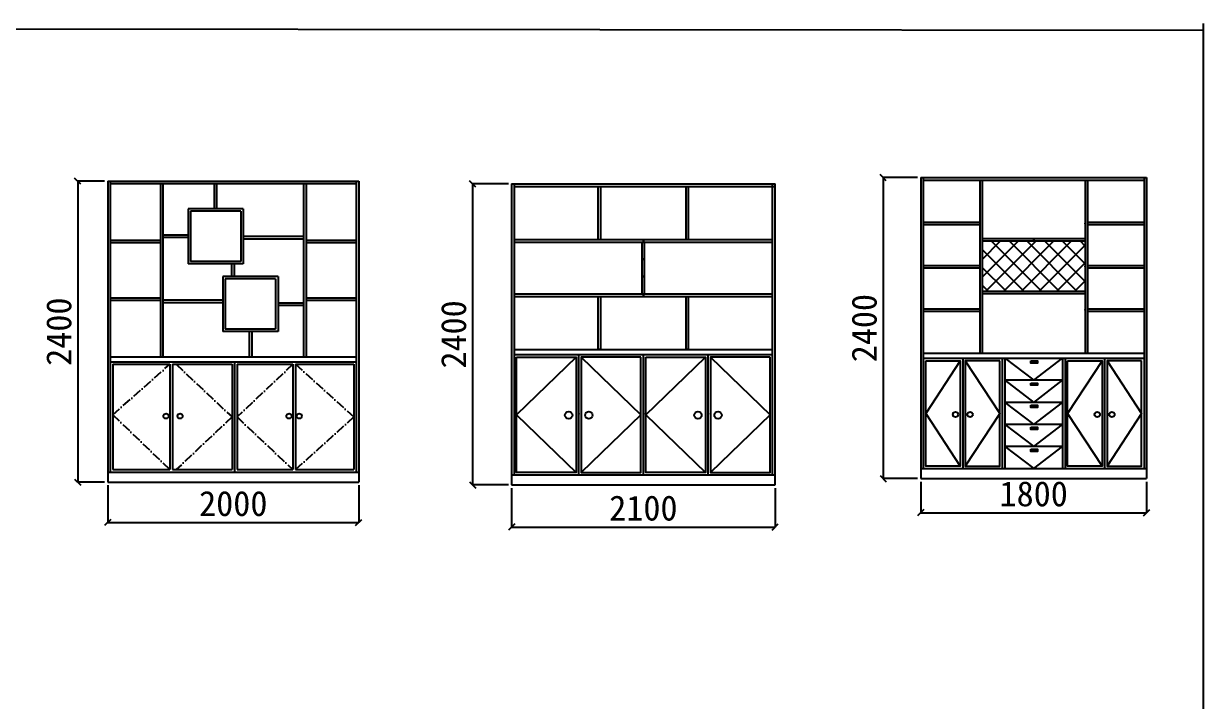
# Model space of a CAD drawing. Header units: millimetres. Extents: x 204800 to 233555, y -2285 to 8522.
# Drawn here: x 224154 to 233555, y 3118 to 8522 of the extents above; entities that cross this region are included whole.
import ezdxf

# ---------------------------------------------------------------- set-up
doc = ezdxf.new("R2010")
doc.units = ezdxf.units.MM
doc.linetypes.add('ACAD_ISO10W100', pattern=[18.5, 12, -3, 0.5, -3])
doc.layers.add('012', color=4, linetype='Continuous')
doc.layers.add('DIM【标注】', color=66, linetype='Continuous')
doc.styles.add('ROMANS', font='romans.shx', dxfattribs={"bigfont": 'hztxt'})
doc.styles.add('宋体', font='SimSun.ttf', dxfattribs={"height": 200})
doc.dimstyles.new('模型空间1：40', dxfattribs={"dimscale": 50, "dimtxt": 1.4, "dimasz": 1, "dimexe": 0, "dimexo": 0.5, "dimgap": 1, "dimtad": 1, "dimdec": 0, "dimrnd": 5, "dimzin": 0, "dimdsep": 46, "dimtxsty": 'ROMANS', "dimblk": 'ARCHTICK', "dimcen": 0.09, "dimclrd": 1, "dimclre": 1, "dimclrt": 2, "dimadec": 0, "dimazin": 0, "dimtfac": 1, "dimtdec": 0, "dimtix": 1, "dimtmove": 2, "dimatfit": 3, "dimldrblk": 'ZHL-SOFT_JT', "dimfxl": 2, "dimfxlon": 1, "dimtolj": 1, "dimtzin": 0, "dimarcsym": 0})

# ---------------------------------------------------------------- blocks, each defined once
blk = doc.blocks.new('_OBLIQUE')
at = {"color": 0, "linetype": 'ByBlock'}
blk.add_line((-0.5, -0.5), (0.5, 0.5), dxfattribs=at)
blk = doc.blocks.new('*D50')
at = {"layer": 'DEFPOINTS', "color": 0, "ltscale": 6, "transparency": 16777216}
for p in [(224825, 4866), (226825, 4866), (226825, 4544.7)]:
    blk.add_point(p, dxfattribs=at)
at = {"layer": 'DIM【标注】', "color": 251, "lineweight": -2, "ltscale": 6, "transparency": 16777216}
for p, q in [((224825, 4841), (224825, 4544.7)), ((226825, 4841), (226825, 4544.7)), ((224825, 4544.7), (226825, 4544.7))]:
    blk.add_line(p, q, dxfattribs=at)
at = {"layer": 'DIM【标注】', "color": 251, "lineweight": -2, "ltscale": 6, "transparency": 16777216, "xscale": 50, "yscale": 50, "zscale": 50, "rotation": 180}
blk.add_blockref('_OBLIQUE', (224825, 4544.7), dxfattribs=at)
at = {"layer": 'DIM【标注】', "color": 251, "lineweight": -2, "ltscale": 6, "transparency": 16777216, "xscale": 50, "yscale": 50, "zscale": 50}
blk.add_blockref('_OBLIQUE', (226825, 4544.7), dxfattribs=at)
at = {"layer": 'DIM【标注】', "color": 8, "ltscale": 6, "transparency": 16777216, "insert": (225825, 4694.7), "char_height": 200, "attachment_point": 5, "style": '宋体'}
blk.add_mtext('\\A1;2000', dxfattribs=at)
blk = doc.blocks.new('ZHL-SOFT_JT')
for p, q in [((-0.94, 0.839), (-0.94, 0.839)), ((-0.94, 0.737), (-0.94, 0.737)), ((-0.94, 0.63647), (-0.94, 0.63647)), ((-0.867, 0.7737), (-0.867, 0.7737)), ((-0.867, 0.6758), (-0.867, 0.6758)), ((-0.867, 0.586942), (-0.867, 0.586942)), ((-0.787, 0.7022), (-0.787, 0.7022)), ((-0.787, 0.614), (-0.787, 0.614)), ((-0.787, 0.53266), (-0.787, 0.53266)), ((-0.7, 0.5526), (-0.7, 0.5526)), ((-0.7, 0.4797), (-0.7, 0.4797)), ((-0.629, 0.49), (-0.63, 0.49)), ((-0.552, 0.4299), (-0.552, 0.4299)), ((-0.472, 0.368), (-0.472, 0.368)), ((-0.3929, 0.3067), (-0.3929, 0.3067)), ((-0.31548, 0.24568), (-0.31548, 0.24568)), ((-0.23659, 0.184298), (-0.23659, 0.184298)), ((-0.94, -0.63647), (-0.94, -0.63647)), ((-0.94, -0.737), (-0.94, -0.737)), ((-0.94, -0.839), (-0.94, -0.839)), ((-0.867, -0.586942), (-0.867, -0.586942)), ((-0.867, -0.6758), (-0.867, -0.6758)), ((-0.867, -0.7737), (-0.867, -0.7737)), ((-0.787, -0.53266), (-0.787, -0.53266)), ((-0.787, -0.614), (-0.787, -0.614)), ((-0.787, -0.7022), (-0.787, -0.7022)), ((-0.7, -0.4797), (-0.7, -0.4797)), ((-0.7, -0.5526), (-0.7, -0.5526)), ((-0.629, -0.49), (-0.63, -0.49)), ((-0.552, -0.4299), (-0.552, -0.4299)), ((-0.472, -0.368), (-0.472, -0.368)), ((-0.3929, -0.3067), (-0.3929, -0.3067)), ((-0.31548, -0.24568), (-0.31548, -0.24568)), ((-0.23659, -0.184298), (-0.23659, -0.184298))]:
    blk.add_line(p, q)
blk.add_lwpolyline([(-1, 0), (0, 0), (-1, -1), (-1, -0.569), (0, 0), (-1, 0.569), (-1, 1), (0, 0)])
blk = doc.blocks.new('*D51')
at = {"layer": 'DEFPOINTS', "color": 0, "ltscale": 6, "transparency": 16777216}
for p in [(224825, 7266), (224586, 4866), (224825, 4866)]:
    blk.add_point(p, dxfattribs=at)
at = {"layer": 'DIM【标注】', "color": 251, "lineweight": -2, "ltscale": 6, "transparency": 16777216}
for p, q in [((224800, 7266), (224586, 7266)), ((224586, 7266), (224586, 4866)), ((224800, 4866), (224586, 4866))]:
    blk.add_line(p, q, dxfattribs=at)
at = {"layer": 'DIM【标注】', "color": 251, "lineweight": -2, "ltscale": 6, "transparency": 16777216, "xscale": 50, "yscale": 50, "zscale": 50}
for p, rotation in [((224586, 7266), 90), ((224586, 4866), 270)]:
    blk.add_blockref('_OBLIQUE', p, dxfattribs=dict(at, rotation=rotation))
at = {"layer": 'DIM【标注】', "color": 8, "ltscale": 6, "transparency": 16777216, "insert": (224436, 6066), "char_height": 200, "attachment_point": 5, "rotation": 90, "style": '宋体'}
blk.add_mtext('\\A1;2400', dxfattribs=at)
blk = doc.blocks.new('*D52')
at = {"layer": 'DEFPOINTS', "color": 0, "ltscale": 6, "transparency": 16777216}
for p in [(228042.7, 4844), (230142.7, 4844), (230142.7, 4508.6)]:
    blk.add_point(p, dxfattribs=at)
at = {"layer": 'DIM【标注】', "color": 251, "lineweight": -2, "ltscale": 6, "transparency": 16777216}
for p, q in [((228042.7, 4819), (228042.7, 4508.6)), ((230142.7, 4819), (230142.7, 4508.6)), ((228042.7, 4508.6), (230142.7, 4508.6))]:
    blk.add_line(p, q, dxfattribs=at)
at = {"layer": 'DIM【标注】', "color": 251, "lineweight": -2, "ltscale": 6, "transparency": 16777216, "xscale": 50, "yscale": 50, "zscale": 50, "rotation": 180}
blk.add_blockref('_OBLIQUE', (228042.7, 4508.6), dxfattribs=at)
at = {"layer": 'DIM【标注】', "color": 251, "lineweight": -2, "ltscale": 6, "transparency": 16777216, "xscale": 50, "yscale": 50, "zscale": 50}
blk.add_blockref('_OBLIQUE', (230142.7, 4508.6), dxfattribs=at)
at = {"layer": 'DIM【标注】', "color": 8, "ltscale": 6, "transparency": 16777216, "insert": (229092.7, 4658.6), "char_height": 200, "attachment_point": 5, "style": '宋体'}
blk.add_mtext('\\A1;2100', dxfattribs=at)
blk = doc.blocks.new('*D53')
at = {"layer": 'DEFPOINTS', "color": 0, "ltscale": 6, "transparency": 16777216}
for p in [(228042.7, 7244), (227731.8, 4844), (228042.7, 4844)]:
    blk.add_point(p, dxfattribs=at)
at = {"layer": 'DIM【标注】', "color": 251, "lineweight": -2, "ltscale": 6, "transparency": 16777216}
for p, q in [((228017.7, 7244), (227731.8, 7244)), ((227731.8, 7244), (227731.8, 4844)), ((228017.7, 4844), (227731.8, 4844))]:
    blk.add_line(p, q, dxfattribs=at)
at = {"layer": 'DIM【标注】', "color": 251, "lineweight": -2, "ltscale": 6, "transparency": 16777216, "xscale": 50, "yscale": 50, "zscale": 50}
for p, rotation in [((227731.8, 7244), 90), ((227731.8, 4844), 270)]:
    blk.add_blockref('_OBLIQUE', p, dxfattribs=dict(at, rotation=rotation))
at = {"layer": 'DIM【标注】', "color": 8, "ltscale": 6, "transparency": 16777216, "insert": (227581.8, 6044), "char_height": 200, "attachment_point": 5, "rotation": 90, "style": '宋体'}
blk.add_mtext('\\A1;2400', dxfattribs=at)
blk = doc.blocks.new('*D70')
at = {"layer": 'DEFPOINTS', "color": 0, "ltscale": 6, "transparency": 16777216}
for p in [(231302.6, 7294.3), (231003.4, 4894.3), (231302.6, 4894.3)]:
    blk.add_point(p, dxfattribs=at)
at = {"layer": 'DIM【标注】', "color": 251, "lineweight": -2, "ltscale": 6, "transparency": 16777216}
for p, q in [((231277.6, 7294.3), (231003.4, 7294.3)), ((231003.4, 7294.3), (231003.4, 4894.3)), ((231277.6, 4894.3), (231003.4, 4894.3))]:
    blk.add_line(p, q, dxfattribs=at)
at = {"layer": 'DIM【标注】', "color": 251, "lineweight": -2, "ltscale": 6, "transparency": 16777216, "xscale": 50, "yscale": 50, "zscale": 50}
for p, rotation in [((231003.4, 7294.3), 90), ((231003.4, 4894.3), 270)]:
    blk.add_blockref('_OBLIQUE', p, dxfattribs=dict(at, rotation=rotation))
at = {"layer": 'DIM【标注】', "color": 8, "ltscale": 6, "transparency": 16777216, "insert": (230853.4, 6094.3), "char_height": 200, "attachment_point": 5, "rotation": 90, "style": '宋体'}
blk.add_mtext('\\A1;2400', dxfattribs=at)
blk = doc.blocks.new('*D71')
at = {"layer": 'DEFPOINTS', "color": 0, "ltscale": 6, "transparency": 16777216}
for p in [(231302.6, 4894.3), (233102.6, 4894.3), (233102.6, 4622.1)]:
    blk.add_point(p, dxfattribs=at)
at = {"layer": 'DIM【标注】', "color": 251, "lineweight": -2, "ltscale": 6, "transparency": 16777216}
for p, q in [((231302.6, 4869.3), (231302.6, 4622.1)), ((233102.6, 4869.3), (233102.6, 4622.1)), ((231302.6, 4622.1), (233102.6, 4622.1))]:
    blk.add_line(p, q, dxfattribs=at)
at = {"layer": 'DIM【标注】', "color": 251, "lineweight": -2, "ltscale": 6, "transparency": 16777216, "xscale": 50, "yscale": 50, "zscale": 50, "rotation": 180}
blk.add_blockref('_OBLIQUE', (231302.6, 4622.1), dxfattribs=at)
at = {"layer": 'DIM【标注】', "color": 251, "lineweight": -2, "ltscale": 6, "transparency": 16777216, "xscale": 50, "yscale": 50, "zscale": 50}
blk.add_blockref('_OBLIQUE', (233102.6, 4622.1), dxfattribs=at)
at = {"layer": 'DIM【标注】', "color": 8, "ltscale": 6, "transparency": 16777216, "insert": (232202.6, 4772.1), "char_height": 200, "attachment_point": 5, "style": '宋体'}
blk.add_mtext('\\A1;1800', dxfattribs=at)

msp = doc.modelspace()

# ---------------------------------------------------------------- hatches: boundary and pattern name
at = {"layer": 'DIM【标注】', "ltscale": 6}
h = msp.add_hatch(dxfattribs=at)
h.set_pattern_fill('_USER', color=4, scale=100, angle=45, style=0, double=1, pattern_type=0)
h.set_pattern_definition([(45, (-426202.14, 2786600.9), (-70.710678, 70.710678), []), (135, (-426202.14, 2786600.9), (-70.710678, -70.710678), [])])
h.paths.add_polyline_path([(231792.6, 6789.3), (231792.6, 6389.3), (232612.6, 6389.3), (232612.6, 6789.3)])

# ---------------------------------------------------------------- linework, layer by layer
at = {"layer": '012'}
for p, q in [((233555, 8466.2), (204855, 8496.5)), ((233555, -2198.6), (233555, 8522))]:
    msp.add_line(p, q, dxfattribs=at)
at = {"layer": 'DIM【标注】', "color": 4, "ltscale": 6}
for p, q in [((224825, 7266), (226825, 7266)), ((224825, 7266), (224825, 4866)), ((224845, 7266), (224845, 4946)), ((224845, 7246), (226805, 7246)), ((225245, 7246), (225245, 5866)), ((225265, 7246), (225265, 5866)), ((225675, 7046), (225675, 7246)), ((225695, 7046), (225695, 7246)), ((226385, 7246), (226385, 5866)), ((226405, 7246), (226405, 5866)), ((226805, 7266), (226805, 4946)), ((226825, 7266), (226825, 4866)), ((228042.7, 7244), (230142.7, 7244)), ((228042.7, 7244), (228042.7, 4844)), ((228062.7, 7244), (228062.7, 4924)), ((230122.7, 4924), (230122.7, 7244)), ((230142.7, 4844), (230142.7, 7244)), ((231302.6, 7294.3), (233102.6, 7294.3)), ((231302.6, 7294.3), (231302.6, 4894.3)), ((231322.6, 7294.3), (231322.6, 4974.3)), ((231322.6, 7274.3), (233082.6, 7274.3)), ((231772.6, 7274.3), (231772.6, 5894.3)), ((231792.6, 7274.3), (231792.6, 5894.3)), ((232612.6, 7274.3), (232612.6, 5894.3)), ((232632.6, 7274.3), (232632.6, 5894.3)), ((233082.6, 7294.3), (233082.6, 4974.3)), ((233102.6, 7294.3), (233102.6, 4894.3)), ((228062.7, 7224), (230142.7, 7224)), ((228732.7, 6800.7), (228732.7, 7224)), ((228752.7, 6800.7), (228752.7, 7224)), ((229432.7, 6800.7), (229432.7, 7224)), ((229452.7, 6800.7), (229452.7, 7224)), ((225905, 7046), (225465, 7046)), ((225465, 7046), (225465, 6606)), ((225885, 7026), (225485, 7026)), ((225485, 7026), (225485, 6626)), ((225885, 7026), (225885, 6626)), ((225905, 7046), (225905, 6606)), ((231322.6, 6939.3), (231772.6, 6939.3)), ((231322.6, 6919.3), (231772.6, 6919.3)), ((232632.6, 6939.3), (233082.6, 6939.3)), ((232632.6, 6919.3), (233082.6, 6919.3)), ((224845, 6796), (225245, 6796)), ((224845, 6776), (225245, 6776)), ((225465, 6836), (225265, 6836)), ((225465, 6816), (225265, 6816)), ((225905, 6826), (226385, 6826)), ((225905, 6806), (226385, 6806)), ((226405, 6796), (226805, 6796)), ((226405, 6776), (226805, 6776)), ((228062.7, 6800.7), (230122.7, 6800.7)), ((228062.7, 6780.7), (230122.7, 6780.7)), ((229082.7, 6367.4), (229082.7, 6780.7)), ((229102.7, 6367.4), (229102.7, 6780.7)), ((231792.6, 6809.3), (232612.6, 6809.3)), ((231792.6, 6789.3), (232612.6, 6789.3)), ((225905, 6606), (225465, 6606)), ((225885, 6626), (225485, 6626)), ((225811.7, 6606), (225811.7, 6506)), ((225831.7, 6606), (225831.7, 6506)), ((231322.6, 6594.3), (231772.6, 6594.3)), ((232632.6, 6594.3), (233082.6, 6594.3)), ((226181.7, 6506), (225741.7, 6506)), ((225741.7, 6506), (225741.7, 6066)), ((226181.7, 6506), (226181.7, 6066)), ((231322.6, 6574.3), (231772.6, 6574.3)), ((232632.6, 6574.3), (233082.6, 6574.3)), ((226161.7, 6486), (225761.7, 6486)), ((225761.7, 6486), (225761.7, 6086)), ((226161.7, 6486), (226161.7, 6086)), ((224845, 6336), (225245, 6336)), ((224845, 6316), (225245, 6316)), ((225741.7, 6316), (225265, 6316)), ((226405, 6336), (226805, 6336)), ((226405, 6316), (226805, 6316)), ((228062.7, 6367.4), (230122.7, 6367.4)), ((228062.7, 6347.4), (230122.7, 6347.4)), ((228732.7, 5924), (228732.7, 6347.4)), ((228752.7, 5924), (228752.7, 6347.4)), ((229432.7, 5924), (229432.7, 6347.4)), ((229452.7, 5924), (229452.7, 6347.4)), ((231792.6, 6389.3), (232612.6, 6389.3)), ((231792.6, 6369.3), (232612.6, 6369.3)), ((225741.7, 6296), (225265, 6296)), ((226181.7, 6296), (226385, 6296)), ((226181.7, 6276), (226385, 6276)), ((231322.6, 6249.3), (231772.6, 6249.3)), ((231322.6, 6229.3), (231772.6, 6229.3)), ((232632.6, 6249.3), (233082.6, 6249.3)), ((232632.6, 6229.3), (233082.6, 6229.3)), ((226181.7, 6066), (225741.7, 6066)), ((226161.7, 6086), (225761.7, 6086)), ((225951.7, 6066), (225951.7, 5866)), ((225971.7, 6066), (225971.7, 5866)), ((228062.7, 5924), (230122.7, 5924)), ((224845, 5866), (226805, 5866)), ((228062.7, 5884), (230122.7, 5884)), ((228577.7, 4924), (228577.7, 5884)), ((229092.7, 4924), (229092.7, 5884)), ((229607.7, 4924), (229607.7, 5884)), ((231322.6, 5894.3), (233082.6, 5894.3)), ((231322.6, 5854.3), (233082.6, 5854.3)), ((231637.6, 5854.3), (231637.6, 4974.3)), ((231952.6, 5854.3), (231952.6, 4974.3)), ((231972.6, 5854.3), (231972.6, 4974.3)), ((231972.6, 5854.3), (232202.6, 5678.3)), ((232202.6, 5678.3), (232432.6, 5854.3)), ((232432.6, 5854.3), (232432.6, 4974.3)), ((232452.6, 5854.3), (232452.6, 4974.3)), ((232767.6, 5854.3), (232767.6, 4974.3)), ((224845, 5826), (226805, 5826)), ((225835, 5826), (225835, 4946)), ((232432.6, 5678.3), (231972.6, 5678.3)), ((231972.6, 5678.3), (232202.6, 5502.3)), ((232202.6, 5502.3), (232432.6, 5678.3)), ((232432.6, 5502.3), (231972.6, 5502.3)), ((231972.6, 5502.3), (232202.6, 5326.3)), ((232202.6, 5326.3), (232432.6, 5502.3)), ((232432.6, 5326.3), (231972.6, 5326.3)), ((231972.6, 5326.3), (232202.6, 5150.3)), ((232202.6, 5150.3), (232432.6, 5326.3)), ((232432.6, 5150.3), (231972.6, 5150.3)), ((231972.6, 5150.3), (232202.6, 4974.3)), ((232202.6, 4974.3), (232432.6, 5150.3)), ((224825, 4946), (226825, 4946)), ((228042.7, 4924), (230142.7, 4924)), ((231302.6, 4974.3), (233102.6, 4974.3)), ((231302.6, 4894.3), (233102.6, 4894.3)), ((224825, 4866), (226825, 4866)), ((228042.7, 4844), (230142.7, 4844))]:
    msp.add_line(p, q, dxfattribs=at)
at = {"layer": 'DIM【标注】', "color": 251, "ltscale": 6}
for p, q in [((228557.7, 5864), (228082.7, 5404)), ((228597.7, 5864), (229072.7, 5404)), ((229112.7, 5404), (229587.7, 5864)), ((229627.7, 5864), (230102.7, 5404)), ((231617.6, 5834.3), (231342.6, 5414.3)), ((231657.6, 5834.3), (231932.6, 5414.3)), ((232747.6, 5834.3), (232472.6, 5414.3)), ((232787.6, 5834.3), (233062.6, 5414.3)), ((224865, 5806), (225320, 5806)), ((224865, 5806), (224865, 4966)), ((225320, 5806), (225320, 4966)), ((225340, 5806), (225815, 5806)), ((225340, 5806), (225340, 4966)), ((225815, 5806), (225815, 4966)), ((225855, 5806), (226300, 5806)), ((225855, 5806), (225855, 4966)), ((226300, 5806), (226300, 4966)), ((226320, 5806), (226785, 5806)), ((226320, 5806), (226320, 4966)), ((226785, 5806), (226785, 4966)), ((228082.7, 5404), (228557.7, 4944)), ((229072.7, 5404), (228597.7, 4944)), ((229112.7, 5404), (229587.7, 4944)), ((230102.7, 5404), (229627.7, 4944)), ((231342.6, 5414.3), (231617.6, 4994.3)), ((231932.6, 5414.3), (231657.6, 4994.3)), ((232472.6, 5414.3), (232747.6, 4994.3)), ((233062.6, 5414.3), (232787.6, 4994.3)), ((224865, 4966), (225320, 4966)), ((225340, 4966), (225815, 4966)), ((225855, 4966), (226300, 4966)), ((226320, 4966), (226785, 4966))]:
    msp.add_line(p, q, dxfattribs=at)
at = {"layer": 'DIM【标注】', "color": 251, "linetype": 'ACAD_ISO10W100', "ltscale": 6}
for p, q in [((224865, 5403.9), (225320, 5806)), ((225370, 5806), (225815, 5386)), ((226300, 5806), (225855, 5386)), ((226320, 5806), (226785, 5386)), ((224865, 5403.9), (225320, 4966)), ((225815, 5386), (225370, 4966)), ((225855, 5386), (226300, 4966)), ((226785, 5386), (226320, 4966))]:
    msp.add_line(p, q, dxfattribs=at)
at = {"layer": 'DIM【标注】', "color": 251, "ltscale": 6}
for points in [[(228082.7, 5864), (228557.7, 5864), (228557.7, 4944), (228082.7, 4944)], [(229072.7, 5864), (228597.7, 5864), (228597.7, 4944), (229072.7, 4944)], [(229112.7, 5864), (229587.7, 5864), (229587.7, 4944), (229112.7, 4944)], [(230102.7, 5864), (229627.7, 5864), (229627.7, 4944), (230102.7, 4944)], [(231342.6, 5834.3), (231617.6, 5834.3), (231617.6, 4994.3), (231342.6, 4994.3)], [(231932.6, 5834.3), (231657.6, 5834.3), (231657.6, 4994.3), (231932.6, 4994.3)], [(232472.6, 5834.3), (232747.6, 5834.3), (232747.6, 4994.3), (232472.6, 4994.3)], [(233062.6, 5834.3), (232787.6, 5834.3), (232787.6, 4994.3), (233062.6, 4994.3)]]:
    msp.add_lwpolyline(points, close=True, dxfattribs=at)
at = {"layer": 'DIM【标注】', "color": 4, "ltscale": 6}
for points in [[(232180.9, 5832.2), (232232.3, 5832.2), (232232.3, 5814.4), (232180.9, 5814.4)], [(232186, 5827.8), (232229.2, 5827.8), (232229.2, 5819.3), (232186, 5819.3)], [(232180.9, 5656.2), (232232.3, 5656.2), (232232.3, 5638.4), (232180.9, 5638.4)], [(232186, 5651.8), (232229.2, 5651.8), (232229.2, 5643.3), (232186, 5643.3)], [(232180.9, 5480.2), (232232.3, 5480.2), (232232.3, 5462.4), (232180.9, 5462.4)], [(232186, 5475.8), (232229.2, 5475.8), (232229.2, 5467.3), (232186, 5467.3)], [(232180.9, 5304.2), (232232.3, 5304.2), (232232.3, 5286.4), (232180.9, 5286.4)], [(232186, 5299.8), (232229.2, 5299.8), (232229.2, 5291.3), (232186, 5291.3)], [(232180.9, 5128.2), (232232.3, 5128.2), (232232.3, 5110.4), (232180.9, 5110.4)], [(232186, 5123.8), (232229.2, 5123.8), (232229.2, 5115.3), (232186, 5115.3)]]:
    msp.add_lwpolyline(points, close=True, dxfattribs=at)
for centre, radius in [((225289.1, 5393.4), 20.4), ((225400.8, 5393.4), 20.4), ((226269.2, 5393.4), 20.4), ((226350.9, 5393.4), 20.4), ((228497.6, 5400.7), 29.5), ((228657.7, 5400.7), 29.5), ((229527.6, 5400.7), 29.5), ((229687.7, 5400.7), 29.5), ((231579.4, 5405.9), 21.2), ((231695.9, 5405.9), 21.2), ((232709.4, 5405.9), 21.2), ((232825.9, 5405.9), 21.2)]:
    msp.add_circle(centre, radius, dxfattribs=at)
at = {"layer": 'DIM【标注】', "color": 4}
for p in [(232612.6, 6929.3), (232612.6, 6929.3), (229092.7, 6790.7), (232202.6, 6799.3), (229092.7, 6642.9), (232612.6, 6584.3), (232612.6, 6584.3), (229092.7, 6505.2), (229092.7, 6357.4), (232612.6, 6239.3), (232612.6, 6239.3), (228742.7, 5924), (229442.7, 5924), (232432.6, 5678.3), (232432.6, 5502.3), (228577.7, 5411.3), (229092.7, 5411.3), (229607.7, 5411.3), (232432.6, 5326.3), (232432.6, 5150.3)]:
    msp.add_point(p, dxfattribs=at)

# ---------------------------------------------------------------- dimensions: what is measured, and where the dimension line sits
at = {"layer": 'DIM【标注】', "color": 4, "ltscale": 6}
for base, p1, p2, picture, middle in [((224586, 4866), (224825, 7266), (224825, 4866), '*D51', (224436, 6066)), ((227731.8, 4844), (228042.7, 7244), (228042.7, 4844), '*D53', (227581.8, 6044)), ((231003.4, 4894.3), (231302.6, 7294.3), (231302.6, 4894.3), '*D70', (230853.4, 6094.3))]:
    dim = msp.add_linear_dim(base=base, p1=p1, p2=p2, angle=90, dimstyle='模型空间1：40', override={"dimtxt": 3, "dimtxsty": '宋体', "dimblk": 'OBLIQUE', "dimclrd": 251, "dimclre": 251, "dimclrt": 8, "dimfxl": 10}, dxfattribs=at)
    dim.commit()
    dim.dimension.update_dxf_attribs({"geometry": picture, "text_midpoint": middle})
for base, p1, p2, picture, middle in [((233102.6, 4622.1), (231302.6, 4894.3), (233102.6, 4894.3), '*D71', (232202.6, 4772.1)), ((226825, 4544.7), (224825, 4866), (226825, 4866), '*D50', (225825, 4694.7)), ((230142.7, 4508.6), (228042.7, 4844), (230142.7, 4844), '*D52', (229092.7, 4658.6))]:
    dim = msp.add_linear_dim(base=base, p1=p1, p2=p2, dimstyle='模型空间1：40', override={"dimtxt": 3, "dimtxsty": '宋体', "dimblk": 'OBLIQUE', "dimclrd": 251, "dimclre": 251, "dimclrt": 8, "dimfxl": 10}, dxfattribs=at)
    dim.commit()
    dim.dimension.update_dxf_attribs({"geometry": picture, "text_midpoint": middle})

doc.saveas('drawing.dxf')
